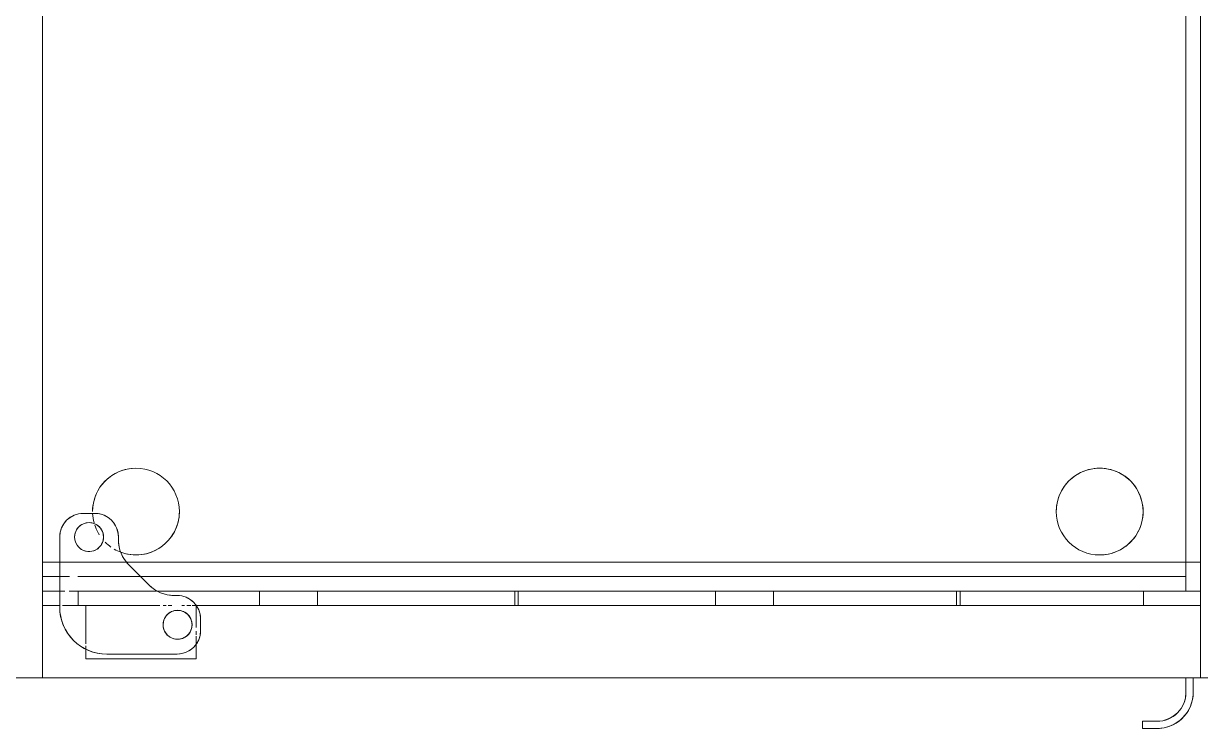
# Model space of a CAD drawing. Header units: inches. Extents: x -449 to 330, y -482 to 598.
# Drawn here: x -147.17 to -126.84, y 99.96 to 112.14 of the extents above; entities that cross this region are included whole.
import ezdxf

# ---------------------------------------------------------------- set-up
doc = ezdxf.new("R2010")
doc.units = ezdxf.units.IN
doc.header["$MEASUREMENT"] = 0
doc.layers.add('Q-CASE', color=31, linetype='Continuous', lineweight=9)
doc.layers.add('Q-SPCQ', color=91, linetype='Continuous', lineweight=9)

# ---------------------------------------------------------------- blocks, each defined once
blk = doc.blocks.new('Counter Top _No Backsplash_ - Standard Counter Top-2663482-Test Fit - Second Floor Plan')
at = {"layer": 'Q-CASE'}
blk.add_line((68.98770491803214, 0), (-47.26229508196734, 0), dxfattribs=at)
blk = doc.blocks.new('Equipment_Refrigerator Undercounter_HC_2 - Equipment_Refrigerator Undercounter_HC__VOA-2456526-Test Fit - Second Floor Plan')
at = {"layer": 'Q-SPCQ'}
for p, q in [((1.000000000000239, 24.37500000000078), (0.750000000000228, 24.37500000000077)), ((0.750000000000228, 24.37500000000077), (1.000000000000239, 24.37500000000078)), ((0.7500000000002315, 24.25000000000077), (1.000000000000239, 24.25000000000078)), ((1.000000000000239, 24.25000000000078), (0.7500000000002315, 24.25000000000077)), ((1.000000000000239, 24.25000000000078), (1.000000000000239, 24.37500000000078)), ((1.000000000000239, 24.37500000000078), (1.000000000000239, 24.25000000000078)), ((0.125000000000246, 23.75000000000078), (0.1250000000002463, 23.50000000000078)), ((0.1250000000002463, 23.50000000000078), (0.125000000000246, 23.75000000000078)), ((0.2500000000002464, 23.50000000000078), (0.2500000000002459, 23.75000000000078)), ((0.2500000000002459, 23.75000000000078), (0.2500000000002464, 23.50000000000078)), ((2.783071397463919e-13, 23.50000000000083), (2.783071397463918e-13, 22.00000000000083)), ((5.754158000775795e-13, 22.00000000000078), (5.754158000775796e-13, 23.50000000000078)), ((5.75539615965681e-13, 23.50000000000078), (20.00000000000057, 23.50000000000078)), ((0.125000000000214, 23.50000000000083), (2.77111666946439e-13, 23.50000000000083)), ((0.1250000000002463, 23.50000000000078), (0.2500000000002464, 23.50000000000078)), ((0.2500000000002464, 23.50000000000078), (0.1250000000002463, 23.50000000000078)), ((0.2500000000002335, 23.50000000000083), (0.125000000000214, 23.50000000000083)), ((20.00000000000027, 23.50000000000083), (0.2500000000002335, 23.50000000000083)), ((20.00000000000057, 23.50000000000078), (20.00000000000057, 22.00000000000078)), ((20.00000000000027, 22.00000000000083), (20.00000000000027, 23.50000000000083)), ((17.34601700312362, 22.91725485172536), (17.34601700312362, 23.17313025347342)), ((17.34601700312363, 23.17313025347342), (17.34601700312363, 23.16366947413931)), ((19.25000000000025, 23.17313025347342), (17.34601700312362, 23.17313025347342)), ((19.25000000000025, 23.08309385906526), (19.25000000000025, 23.17313025347342)), ((19.25000000000025, 23.17313025347342), (19.25000000000025, 22.99962788676803)), ((17.34601700312363, 23.16366947413931), (17.34601700312363, 23.14467677120416)), ((17.34601700312363, 23.14467677120416), (17.34601700312362, 23.00275732552394)), ((17.34601700312362, 23.00275732552394), (17.34601700312362, 22.91725485172531)), ((17.67365707272552, 23.08930783447688), (18.89029028070964, 23.08930783447688)), ((18.89029028070964, 23.08930783447688), (17.67365707272552, 23.08930783447688)), ((19.25000000000025, 23.00275732552394), (19.25000000000025, 23.08309385906526)), ((19.25000000000025, 22.94673697268265), (19.25000000000025, 22.99962788676797)), ((19.25000000000025, 22.99962788676803), (19.25000000000025, 22.9467369726827)), ((17.34601700312362, 22.77961265024813), (17.34601700312362, 22.91725485172536)), ((17.34601700312362, 22.91725485172531), (17.34601700312362, 22.7796126502481)), ((19.25000000000025, 22.60149182668498), (19.25000000000025, 22.91188616442547)), ((19.25000000000025, 22.91188616442551), (19.25000000000025, 22.25000000000037)), ((17.26811267006416, 22.48099123048483), (17.26811267006416, 22.68376343181551)), ((17.26811267006416, 22.68376343181551), (17.26811267006416, 22.48099123048483)), ((17.34601700312362, 22.69386901436891), (17.34601700312362, 22.75773547284113)), ((17.34601700312362, 22.75773547284109), (17.34601700312362, 22.69386901436888)), ((17.34601700312362, 22.53416245338695), (17.34601700312362, 22.6305922089133)), ((17.34601700312362, 22.60149182668498), (17.34601700312362, 22.56197056631042)), ((19.25000000000025, 22.49351773536251), (19.25000000000025, 22.60149182668498)), ((17.34601700312362, 22.56197056631042), (17.34601700312362, 22.45399647498795)), ((17.34601700312362, 22.40701918945913), (17.34601700312362, 22.47088564793134)), ((17.34601700312362, 22.45399647498795), (17.34601700312362, 22.44879340235184)), ((17.34601700312362, 22.44879340235184), (17.34601700312362, 22.42337660137666)), ((17.34601700312362, 22.42337660137666), (17.34601700312361, 22.3928316065954)), ((17.34601700312361, 22.3928316065954), (17.34601700312361, 22.30385223952485)), ((17.34601700312362, 22.25000000000037), (17.34601700312362, 22.38514201205212)), ((19.25000000000025, 22.44879340235184), (19.25000000000025, 22.49351773536251)), ((19.25000000000024, 22.44235633031523), (19.25000000000024, 22.44879340235184)), ((19.25000000000024, 22.42337660137666), (19.25000000000024, 22.44235633031523)), ((19.25000000000024, 22.25000000000038), (19.25000000000024, 22.42337660137666)), ((2.491755919978825e-13, 22.25000000000037), (2.491755919978825e-13, 22.00000000000079)), ((2.774326178945453e-13, 22.00000000000079), (2.774326178945453e-13, 22.25000000000037)), ((2.504663143554353e-13, 22.25000000000037), (0.9848077530124454, 22.25000000000037)), ((17.34409854030231, 22.25000000000037), (2.77111666946439e-13, 22.25000000000037)), ((0.9848077530124454, 22.25000000000037), (4.148653876506369, 22.25000000000037)), ((4.148653876506399, 22.25000000000037), (0.9848077530124807, 22.25000000000037)), ((0.984807753012478, 22.25000000000037), (4.148653876506397, 22.25000000000037)), ((4.148653876506394, 22.25000000000037), (0.984807753012478, 22.25000000000037)), ((0.9848077530124727, 22.25000000000037), (4.148653876506391, 22.25000000000037)), ((4.148653876506391, 22.25000000000037), (0.9848077530124727, 22.25000000000037)), ((0.98480775301247, 22.25000000000037), (4.148653876506389, 22.25000000000037)), ((4.148653876506389, 22.25000000000037), (0.9848077530124674, 22.25000000000037)), ((0.9848077530124647, 22.25000000000037), (4.148653876506383, 22.25000000000037)), ((4.148653876506383, 22.25000000000037), (0.9848077530124647, 22.25000000000037)), ((0.984807753012462, 22.25000000000037), (4.148653876506381, 22.25000000000037)), ((4.148653876506381, 22.25000000000037), (0.984807753012462, 22.25000000000037)), ((0.9848077530124567, 22.25000000000037), (4.148653876506378, 22.25000000000037)), ((0.9848077530124804, 22.25000000000037), (0.9848077530124798, 22.00000000000084)), ((0.9848077530124767, 22.00000000000083), (0.984807753012477, 22.25000000000037)), ((0.9848077530124765, 22.25000000000037), (0.984807753012476, 22.00000000000083)), ((0.9848077530124727, 22.00000000000083), (0.9848077530124731, 22.25000000000037)), ((0.9848077530124725, 22.25000000000037), (0.9848077530124721, 22.00000000000083)), ((0.9848077530124688, 22.00000000000083), (0.9848077530124694, 22.25000000000037)), ((0.9848077530124687, 22.25000000000037), (0.9848077530124681, 22.00000000000082)), ((0.984807753012465, 22.00000000000082), (0.9848077530124654, 22.25000000000037)), ((0.9848077530124647, 22.25000000000037), (0.9848077530124644, 22.00000000000082)), ((0.984807753012461, 22.00000000000082), (0.9848077530124615, 22.25000000000037)), ((0.9848077530124608, 22.25000000000037), (0.9848077530124604, 22.00000000000081)), ((0.9848077530124572, 22.00000000000081), (0.9848077530124577, 22.25000000000037)), ((4.148653876506369, 22.25000000000037), (4.211153876506378, 22.25000000000037)), ((4.148653876506397, 22.25000000000037), (4.148653876506396, 22.00000000000083)), ((4.148653876506399, 22.00000000000084), (4.148653876506399, 22.25000000000037)), ((4.148653876506392, 22.25000000000037), (4.148653876506392, 22.00000000000083)), ((4.148653876506395, 22.00000000000083), (4.148653876506396, 22.25000000000037)), ((4.148653876506389, 22.25000000000037), (4.148653876506389, 22.00000000000083)), ((4.148653876506391, 22.00000000000083), (4.148653876506391, 22.25000000000037)), ((4.148653876506385, 22.25000000000037), (4.148653876506384, 22.00000000000082)), ((4.148653876506388, 22.00000000000082), (4.148653876506388, 22.25000000000037)), ((4.148653876506381, 22.25000000000037), (4.148653876506381, 22.00000000000082)), ((4.148653876506383, 22.00000000000082), (4.148653876506384, 22.25000000000037)), ((4.148653876506377, 22.25000000000037), (4.148653876506376, 22.00000000000081)), ((4.14865387650638, 22.00000000000081), (4.148653876506381, 22.25000000000037)), ((4.211153876506378, 22.25000000000037), (7.3750000000003, 22.25000000000037)), ((7.375000000000321, 22.25000000000037), (4.211153876506401, 22.25000000000037)), ((4.211153876506396, 22.25000000000037), (7.375000000000318, 22.25000000000037)), ((7.375000000000318, 22.25000000000037), (4.211153876506396, 22.25000000000037)), ((4.211153876506393, 22.25000000000037), (7.375000000000313, 22.25000000000037)), ((7.375000000000313, 22.25000000000037), (4.211153876506391, 22.25000000000037)), ((4.211153876506388, 22.25000000000037), (7.37500000000031, 22.25000000000037)), ((7.375000000000307, 22.25000000000037), (4.211153876506388, 22.25000000000037)), ((4.211153876506385, 22.25000000000037), (7.375000000000307, 22.25000000000037)), ((7.375000000000305, 22.25000000000037), (4.211153876506385, 22.25000000000037)), ((4.21115387650638, 22.25000000000037), (7.375000000000302, 22.25000000000037)), ((7.375000000000302, 22.25000000000037), (4.21115387650638, 22.25000000000037)), ((4.211153876506377, 22.25000000000037), (7.375000000000297, 22.25000000000037)), ((4.2111538765064, 22.25000000000037), (4.211153876506399, 22.00000000000084)), ((4.211153876506396, 22.00000000000083), (4.211153876506397, 22.25000000000037)), ((4.211153876506396, 22.25000000000037), (4.211153876506396, 22.00000000000083)), ((4.211153876506393, 22.00000000000083), (4.211153876506393, 22.25000000000037)), ((4.211153876506392, 22.25000000000037), (4.211153876506392, 22.00000000000083)), ((4.211153876506389, 22.00000000000083), (4.211153876506389, 22.25000000000037)), ((4.211153876506388, 22.25000000000037), (4.211153876506388, 22.00000000000082)), ((4.211153876506385, 22.00000000000082), (4.211153876506385, 22.25000000000037)), ((4.211153876506385, 22.25000000000037), (4.211153876506384, 22.00000000000082)), ((4.211153876506381, 22.00000000000082), (4.211153876506382, 22.25000000000037)), ((4.211153876506381, 22.25000000000037), (4.21115387650638, 22.00000000000081)), ((4.211153876506377, 22.00000000000081), (4.211153876506377, 22.25000000000037)), ((7.3750000000003, 22.25000000000037), (8.375000000000288, 22.25000000000037)), ((7.375000000000318, 22.25000000000037), (7.375000000000316, 22.00000000000083)), ((7.375000000000321, 22.00000000000084), (7.375000000000321, 22.25000000000037)), ((7.375000000000314, 22.25000000000037), (7.375000000000313, 22.00000000000083)), ((7.375000000000316, 22.00000000000083), (7.375000000000316, 22.25000000000037)), ((7.37500000000031, 22.25000000000037), (7.375000000000308, 22.00000000000083)), ((7.375000000000313, 22.00000000000083), (7.375000000000313, 22.25000000000037)), ((7.375000000000306, 22.25000000000037), (7.375000000000305, 22.00000000000082)), ((7.375000000000308, 22.00000000000082), (7.375000000000308, 22.25000000000037)), ((7.375000000000302, 22.25000000000037), (7.375000000000302, 22.00000000000082)), ((7.375000000000305, 22.00000000000082), (7.375000000000305, 22.25000000000037)), ((7.375000000000298, 22.25000000000037), (7.375000000000298, 22.00000000000081)), ((7.3750000000003, 22.00000000000081), (7.3750000000003, 22.25000000000037)), ((8.375000000000288, 22.25000000000037), (11.78125000000031, 22.25000000000037)), ((11.78125000000032, 22.25000000000037), (8.375000000000322, 22.25000000000037)), ((8.375000000000318, 22.25000000000037), (11.78125000000032, 22.25000000000037)), ((11.78125000000032, 22.25000000000037), (8.375000000000316, 22.25000000000037)), ((8.375000000000314, 22.25000000000037), (11.78125000000032, 22.25000000000037)), ((11.78125000000031, 22.25000000000037), (8.375000000000313, 22.25000000000037)), ((8.37500000000031, 22.25000000000037), (11.78125000000031, 22.25000000000037)), ((11.78125000000031, 22.25000000000037), (8.375000000000309, 22.25000000000037)), ((8.375000000000306, 22.25000000000037), (11.78125000000031, 22.25000000000037)), ((11.78125000000031, 22.25000000000037), (8.375000000000306, 22.25000000000037)), ((8.375000000000302, 22.25000000000037), (11.7812500000003, 22.25000000000037)), ((11.7812500000003, 22.25000000000037), (8.3750000000003, 22.25000000000037)), ((8.375000000000298, 22.25000000000037), (11.7812500000003, 22.25000000000037)), ((8.375000000000322, 22.25000000000037), (8.375000000000322, 22.00000000000084)), ((8.375000000000316, 22.00000000000083), (8.375000000000318, 22.25000000000037)), ((8.375000000000316, 22.25000000000037), (8.375000000000316, 22.00000000000083)), ((8.375000000000313, 22.00000000000083), (8.375000000000314, 22.25000000000037)), ((8.375000000000313, 22.25000000000037), (8.375000000000313, 22.00000000000083)), ((8.375000000000309, 22.00000000000083), (8.37500000000031, 22.25000000000037)), ((8.375000000000309, 22.25000000000037), (8.375000000000309, 22.00000000000082)), ((8.375000000000306, 22.00000000000082), (8.375000000000306, 22.25000000000037)), ((8.375000000000306, 22.25000000000037), (8.375000000000306, 22.00000000000082)), ((8.375000000000302, 22.00000000000082), (8.375000000000302, 22.25000000000037)), ((8.3750000000003, 22.25000000000037), (8.3750000000003, 22.00000000000081)), ((8.375000000000298, 22.00000000000081), (8.375000000000298, 22.25000000000037)), ((11.78125000000031, 22.25000000000037), (11.84375000000032, 22.25000000000037)), ((11.78125000000032, 22.25000000000037), (11.78125000000032, 22.00000000000083)), ((11.78125000000032, 22.00000000000084), (11.78125000000032, 22.25000000000037)), ((11.78125000000032, 22.25000000000037), (11.78125000000031, 22.00000000000083)), ((11.78125000000032, 22.00000000000083), (11.78125000000032, 22.25000000000037)), ((11.78125000000031, 22.25000000000037), (11.78125000000031, 22.00000000000083)), ((11.78125000000031, 22.00000000000083), (11.78125000000031, 22.25000000000037)), ((11.78125000000031, 22.25000000000037), (11.78125000000031, 22.00000000000082)), ((11.78125000000031, 22.00000000000082), (11.78125000000031, 22.25000000000037)), ((11.7812500000003, 22.25000000000037), (11.7812500000003, 22.00000000000082)), ((11.78125000000031, 22.00000000000082), (11.78125000000031, 22.25000000000037)), ((11.7812500000003, 22.25000000000037), (11.7812500000003, 22.00000000000081)), ((11.7812500000003, 22.00000000000081), (11.7812500000003, 22.25000000000037)), ((11.84375000000032, 22.25000000000037), (15.25000000000026, 22.25000000000037)), ((15.25000000000032, 22.25000000000037), (11.84375000000032, 22.25000000000037)), ((11.84375000000032, 22.25000000000037), (15.25000000000032, 22.25000000000037)), ((15.25000000000032, 22.25000000000037), (11.84375000000032, 22.25000000000037)), ((11.84375000000032, 22.25000000000037), (15.25000000000031, 22.25000000000037)), ((15.25000000000031, 22.25000000000037), (11.84375000000031, 22.25000000000037)), ((11.84375000000031, 22.25000000000037), (15.25000000000031, 22.25000000000037)), ((15.25000000000031, 22.25000000000037), (11.84375000000031, 22.25000000000037)), ((11.84375000000031, 22.25000000000037), (15.2500000000003, 22.25000000000037)), ((15.2500000000003, 22.25000000000037), (11.84375000000031, 22.25000000000037)), ((11.8437500000003, 22.25000000000037), (15.2500000000003, 22.25000000000037)), ((15.2500000000003, 22.25000000000037), (11.8437500000003, 22.25000000000037)), ((11.8437500000003, 22.25000000000037), (15.25000000000029, 22.25000000000037)), ((11.84375000000032, 22.25000000000037), (11.84375000000032, 22.00000000000084)), ((11.84375000000032, 22.00000000000083), (11.84375000000032, 22.25000000000037)), ((11.84375000000032, 22.25000000000037), (11.84375000000032, 22.00000000000083)), ((11.84375000000031, 22.00000000000083), (11.84375000000032, 22.25000000000037)), ((11.84375000000031, 22.25000000000037), (11.84375000000031, 22.00000000000083)), ((11.84375000000031, 22.00000000000083), (11.84375000000031, 22.25000000000037)), ((11.84375000000031, 22.25000000000037), (11.84375000000031, 22.00000000000082)), ((11.84375000000031, 22.00000000000082), (11.84375000000031, 22.25000000000037)), ((11.84375000000031, 22.25000000000037), (11.84375000000031, 22.00000000000082)), ((11.8437500000003, 22.00000000000082), (11.8437500000003, 22.25000000000037)), ((11.8437500000003, 22.25000000000037), (11.8437500000003, 22.00000000000081)), ((11.8437500000003, 22.00000000000081), (11.8437500000003, 22.25000000000037)), ((15.25000000000034, 22.25000000000037), (16.25000000000033, 22.25000000000037)), ((15.25000000000032, 22.25000000000037), (15.25000000000032, 22.00000000000083)), ((15.25000000000032, 22.00000000000084), (15.25000000000032, 22.25000000000037)), ((15.25000000000031, 22.25000000000037), (15.25000000000031, 22.00000000000083)), ((15.25000000000031, 22.00000000000083), (15.25000000000032, 22.25000000000037)), ((15.25000000000031, 22.25000000000037), (15.25000000000031, 22.00000000000083)), ((15.25000000000031, 22.00000000000083), (15.25000000000031, 22.25000000000037)), ((15.2500000000003, 22.25000000000037), (15.2500000000003, 22.00000000000082)), ((15.25000000000031, 22.00000000000082), (15.25000000000031, 22.25000000000037)), ((15.2500000000003, 22.25000000000037), (15.2500000000003, 22.00000000000082)), ((15.2500000000003, 22.00000000000082), (15.2500000000003, 22.25000000000037)), ((15.25000000000029, 22.25000000000037), (15.25000000000029, 22.00000000000081)), ((15.2500000000003, 22.00000000000081), (15.2500000000003, 22.25000000000037)), ((16.25000000000033, 22.25000000000037), (17.34409854030235, 22.25000000000037)), ((17.34409854030233, 22.25000000000037), (16.25000000000032, 22.25000000000037)), ((16.25000000000031, 22.25000000000037), (17.34409854030233, 22.25000000000037)), ((17.34409854030233, 22.25000000000037), (16.25000000000031, 22.25000000000037)), ((16.25000000000031, 22.25000000000037), (17.34409854030233, 22.25000000000037)), ((17.34409854030233, 22.25000000000037), (16.25000000000031, 22.25000000000037)), ((16.25000000000031, 22.25000000000037), (17.34409854030233, 22.25000000000037)), ((17.34409854030232, 22.25000000000037), (16.25000000000031, 22.25000000000037)), ((16.2500000000003, 22.25000000000037), (17.34409854030232, 22.25000000000037)), ((17.34409854030232, 22.25000000000037), (16.2500000000003, 22.25000000000037)), ((16.2500000000003, 22.25000000000037), (17.34409854030232, 22.25000000000037)), ((17.34409854030232, 22.25000000000037), (16.2500000000003, 22.25000000000037)), ((16.25000000000029, 22.25000000000037), (17.34409854030231, 22.25000000000037)), ((16.25000000000032, 22.25000000000037), (16.25000000000032, 22.00000000000084)), ((16.25000000000031, 22.00000000000083), (16.25000000000031, 22.25000000000037)), ((16.25000000000031, 22.25000000000037), (16.25000000000031, 22.00000000000083)), ((16.25000000000031, 22.00000000000083), (16.25000000000031, 22.25000000000037)), ((16.25000000000031, 22.25000000000037), (16.25000000000031, 22.00000000000083)), ((16.25000000000031, 22.00000000000083), (16.25000000000031, 22.25000000000037)), ((16.25000000000031, 22.25000000000037), (16.2500000000003, 22.00000000000082)), ((16.2500000000003, 22.00000000000082), (16.2500000000003, 22.25000000000037)), ((16.2500000000003, 22.25000000000037), (16.2500000000003, 22.00000000000082)), ((16.2500000000003, 22.00000000000082), (16.2500000000003, 22.25000000000037)), ((16.2500000000003, 22.25000000000037), (16.2500000000003, 22.00000000000081)), ((16.25000000000029, 22.00000000000081), (16.25000000000029, 22.25000000000037)), ((17.41406814033652, 22.25000000000037), (17.34409854030231, 22.25000000000037)), ((17.34601700312361, 22.29642082684554), (17.34601700312361, 22.25000000000038)), ((17.41406814033659, 22.25000000000038), (17.34601700312361, 22.25000000000038)), ((17.41406814033652, 22.25000000000037), (17.34601700312362, 22.25000000000037)), ((17.34601700312367, 22.25000000000037), (17.41406814033657, 22.25000000000037)), ((17.41406814033655, 22.25000000000037), (17.34601700312365, 22.25000000000037)), ((17.34601700312365, 22.25000000000037), (17.41406814033655, 22.25000000000037)), ((17.41406814033655, 22.25000000000037), (17.34601700312365, 22.25000000000037)), ((17.34601700312364, 22.25000000000037), (17.41406814033655, 22.25000000000037)), ((17.41406814033654, 22.25000000000037), (17.34601700312364, 22.25000000000037)), ((17.34601700312364, 22.25000000000037), (17.41406814033654, 22.25000000000037)), ((17.41406814033654, 22.25000000000037), (17.34601700312364, 22.25000000000037)), ((17.34601700312363, 22.25000000000037), (17.41406814033654, 22.25000000000037)), ((17.41406814033654, 22.25000000000037), (17.34601700312363, 22.25000000000037)), ((17.34601700312363, 22.25000000000037), (17.41406814033654, 22.25000000000037)), ((17.41406814033653, 22.25000000000037), (17.34601700312363, 22.25000000000037)), ((17.34601700312362, 22.25000000000037), (17.41406814033653, 22.25000000000037)), ((17.50692413027449, 22.25000000000038), (17.43718189118393, 22.25000000000038)), ((17.50692413027443, 22.25000000000037), (17.43718189118386, 22.25000000000037)), ((17.4371818911839, 22.25000000000037), (17.50692413027447, 22.25000000000037)), ((17.50692413027443, 22.25000000000037), (17.43718189118386, 22.25000000000037)), ((17.50692413027445, 22.25000000000037), (17.43718189118389, 22.25000000000037)), ((17.43718189118388, 22.25000000000037), (17.50692413027445, 22.25000000000037)), ((17.50692413027445, 22.25000000000037), (17.43718189118388, 22.25000000000037)), ((17.43718189118388, 22.25000000000037), (17.50692413027445, 22.25000000000037)), ((17.50692413027445, 22.25000000000037), (17.43718189118388, 22.25000000000037)), ((17.43718189118388, 22.25000000000037), (17.50692413027444, 22.25000000000037)), ((17.50692413027444, 22.25000000000037), (17.43718189118388, 22.25000000000037)), ((17.43718189118387, 22.25000000000037), (17.50692413027444, 22.25000000000037)), ((17.50692413027444, 22.25000000000037), (17.43718189118387, 22.25000000000037)), ((17.43718189118387, 22.25000000000037), (17.50692413027443, 22.25000000000037)), ((17.50692413027443, 22.25000000000037), (17.43718189118387, 22.25000000000037)), ((17.43718189118386, 22.25000000000037), (17.50692413027443, 22.25000000000037)), ((17.58994020544565, 22.25000000000038), (17.54552278750299, 22.25000000000038)), ((17.58994020544559, 22.25000000000037), (17.54552278750293, 22.25000000000037)), ((17.54552278750297, 22.25000000000037), (17.58994020544563, 22.25000000000037)), ((17.58994020544559, 22.25000000000037), (17.54552278750293, 22.25000000000037)), ((17.58994020544561, 22.25000000000037), (17.54552278750295, 22.25000000000037)), ((17.54552278750295, 22.25000000000037), (17.58994020544561, 22.25000000000037)), ((17.58994020544561, 22.25000000000037), (17.54552278750295, 22.25000000000037)), ((17.54552278750295, 22.25000000000037), (17.58994020544561, 22.25000000000037)), ((17.58994020544561, 22.25000000000037), (17.54552278750295, 22.25000000000037)), ((17.54552278750294, 22.25000000000037), (17.5899402054456, 22.25000000000037)), ((17.5899402054456, 22.25000000000037), (17.54552278750294, 22.25000000000037)), ((17.54552278750294, 22.25000000000037), (17.5899402054456, 22.25000000000037)), ((17.5899402054456, 22.25000000000037), (17.54552278750294, 22.25000000000037)), ((17.54552278750294, 22.25000000000037), (17.5899402054456, 22.25000000000037)), ((17.5899402054456, 22.25000000000037), (17.54552278750294, 22.25000000000037)), ((17.54552278750293, 22.25000000000037), (17.58994020544559, 22.25000000000037)), ((17.825780722952, 22.25000000000038), (17.76540034252022, 22.25000000000038)), ((17.82578072295195, 22.25000000000037), (17.76540034252017, 22.25000000000037)), ((17.76540034252021, 22.25000000000037), (17.82578072295199, 22.25000000000037)), ((17.82578072295195, 22.25000000000037), (17.76540034252016, 22.25000000000037)), ((17.82578072295198, 22.25000000000037), (17.76540034252019, 22.25000000000037)), ((17.76540034252019, 22.25000000000037), (17.82578072295198, 22.25000000000037)), ((17.82578072295198, 22.25000000000037), (17.76540034252019, 22.25000000000037)), ((17.76540034252018, 22.25000000000037), (17.82578072295197, 22.25000000000037)), ((17.82578072295197, 22.25000000000037), (17.76540034252018, 22.25000000000037)), ((17.76540034252018, 22.25000000000037), (17.82578072295197, 22.25000000000037)), ((17.82578072295197, 22.25000000000037), (17.76540034252018, 22.25000000000037)), ((17.76540034252018, 22.25000000000037), (17.82578072295196, 22.25000000000037)), ((17.82578072295196, 22.25000000000037), (17.76540034252018, 22.25000000000037)), ((17.76540034252017, 22.25000000000037), (17.82578072295196, 22.25000000000037)), ((17.82578072295196, 22.25000000000037), (17.76540034252017, 22.25000000000037)), ((17.76540034252017, 22.25000000000037), (17.82578072295196, 22.25000000000037)), ((17.91395570850771, 22.25000000000038), (17.86110797202375, 22.25000000000038)), ((17.91395570850766, 22.25000000000037), (17.8611079720237, 22.25000000000037)), ((17.86110797202374, 22.25000000000037), (17.9139557085077, 22.25000000000037)), ((17.91395570850766, 22.25000000000037), (17.8611079720237, 22.25000000000037)), ((17.91395570850769, 22.25000000000037), (17.86110797202373, 22.25000000000037)), ((17.86110797202372, 22.25000000000037), (17.91395570850769, 22.25000000000037)), ((17.91395570850769, 22.25000000000037), (17.86110797202372, 22.25000000000037)), ((17.86110797202372, 22.25000000000037), (17.91395570850768, 22.25000000000037)), ((17.91395570850768, 22.25000000000037), (17.86110797202372, 22.25000000000037)), ((17.86110797202372, 22.25000000000037), (17.91395570850768, 22.25000000000037)), ((17.91395570850768, 22.25000000000037), (17.86110797202372, 22.25000000000037)), ((17.86110797202371, 22.25000000000037), (17.91395570850768, 22.25000000000037)), ((17.91395570850768, 22.25000000000037), (17.86110797202371, 22.25000000000037)), ((17.86110797202371, 22.25000000000037), (17.91395570850767, 22.25000000000037)), ((17.91395570850767, 22.25000000000037), (17.86110797202371, 22.25000000000037)), ((17.8611079720237, 22.25000000000037), (17.91395570850767, 22.25000000000037)), ((19.25000000000024, 22.25000000000038), (17.97042273684552, 22.25000000000038)), ((19.25000000000025, 22.25000000000037), (17.97042273684548, 22.25000000000037)), ((17.97042273684552, 22.25000000000037), (19.25000000000029, 22.25000000000037)), ((19.65556965276713, 22.25000000000037), (17.97042273684548, 22.25000000000037)), ((19.25000000000028, 22.25000000000037), (17.97042273684551, 22.25000000000037)), ((17.97042273684551, 22.25000000000037), (19.25000000000028, 22.25000000000037)), ((19.25000000000028, 22.25000000000037), (17.9704227368455, 22.25000000000037)), ((17.9704227368455, 22.25000000000037), (19.25000000000027, 22.25000000000037)), ((19.25000000000027, 22.25000000000037), (17.9704227368455, 22.25000000000037)), ((17.9704227368455, 22.25000000000037), (19.25000000000027, 22.25000000000037)), ((19.25000000000027, 22.25000000000037), (17.9704227368455, 22.25000000000037)), ((17.97042273684549, 22.25000000000037), (19.25000000000027, 22.25000000000037)), ((19.25000000000027, 22.25000000000037), (17.97042273684549, 22.25000000000037)), ((17.97042273684549, 22.25000000000037), (19.25000000000026, 22.25000000000037)), ((19.25000000000026, 22.25000000000037), (17.97042273684549, 22.25000000000037)), ((17.97042273684549, 22.25000000000037), (19.25000000000026, 22.25000000000037)), ((19.25000000000029, 22.25000000000037), (19.38259612349425, 22.25000000000037)), ((19.38259612349424, 22.25000000000037), (19.25000000000028, 22.25000000000037)), ((19.25000000000028, 22.25000000000037), (19.38259612349423, 22.25000000000037)), ((19.38259612349423, 22.25000000000037), (19.25000000000028, 22.25000000000037)), ((19.25000000000027, 22.25000000000037), (19.38259612349423, 22.25000000000037)), ((19.38259612349423, 22.25000000000037), (19.25000000000027, 22.25000000000037)), ((19.25000000000027, 22.25000000000037), (19.38259612349423, 22.25000000000037)), ((19.38259612349423, 22.25000000000037), (19.25000000000027, 22.25000000000037)), ((19.25000000000027, 22.25000000000037), (19.38259612349422, 22.25000000000037)), ((19.38259612349422, 22.25000000000037), (19.25000000000027, 22.25000000000037)), ((19.25000000000026, 22.25000000000037), (19.38259612349422, 22.25000000000037)), ((19.38259612349422, 22.25000000000037), (19.25000000000026, 22.25000000000037)), ((19.25000000000026, 22.25000000000037), (19.38259612349421, 22.25000000000037)), ((19.38259612349425, 22.25000000000037), (19.65556965276718, 22.25000000000037)), ((19.38259612349423, 22.25000000000037), (19.38259612349423, 22.00000000000083)), ((19.38259612349424, 22.00000000000084), (19.38259612349424, 22.25000000000037)), ((19.38259612349423, 22.25000000000037), (19.38259612349423, 22.00000000000083)), ((19.38259612349423, 22.00000000000083), (19.38259612349423, 22.25000000000037)), ((19.38259612349423, 22.25000000000037), (19.38259612349423, 22.00000000000083)), ((19.38259612349423, 22.00000000000083), (19.38259612349423, 22.25000000000037)), ((19.38259612349422, 22.25000000000037), (19.38259612349422, 22.00000000000082)), ((19.38259612349422, 22.00000000000082), (19.38259612349423, 22.25000000000037)), ((19.38259612349422, 22.25000000000037), (19.38259612349422, 22.00000000000082)), ((19.38259612349422, 22.00000000000082), (19.38259612349422, 22.25000000000037)), ((19.38259612349421, 22.25000000000037), (19.38259612349421, 22.00000000000081)), ((19.38259612349422, 22.00000000000081), (19.38259612349422, 22.25000000000037)), ((19.70137908603238, 22.27821902915414), (19.70137908603239, 21.06158582117003)), ((19.70137908603239, 21.06158582117003), (19.70137908603238, 22.27821902915414)), ((19.70137908603236, 22.25000000000037), (20.00000000000025, 22.25000000000037)), ((20.00000000000027, 22.25000000000037), (19.70137908603232, 22.25000000000037)), ((20.00000000000027, 22.25000000000037), (20.00000000000027, 21.50000000000082)), ((20.00000000000025, 22.00000000000084), (20.00000000000025, 22.25000000000037)), ((2.491755919978825e-13, 22.00000000000079), (2.491755919978825e-13, 21.50000000000082)), ((2.774326178945453e-13, 21.50000000000082), (2.774326178945453e-13, 22.00000000000079)), ((0.2500000000005533, 22.00000000000083), (2.77111666946439e-13, 22.00000000000083)), ((18.01538952204337, 22.00000000000078), (5.75539615965681e-13, 22.00000000000078)), ((0.2500000000002815, 22.00000000000081), (0.9848077530124384, 22.00000000000081)), ((18.01538952204332, 22.00000000000084), (0.2500000000002815, 22.00000000000084)), ((0.2500000000002821, 21.50000000000082), (0.2500000000002821, 22.00000000000084)), ((0.2500000000002815, 21.50000000000082), (0.2500000000002815, 22.00000000000081)), ((0.2500000000005756, 21.75000000000075), (0.2500000000005756, 22.00000000000072)), ((0.2500000000002827, 22.00000000000072), (0.2500000000002827, 21.75000000000075)), ((18.01538952204378, 22.00000000000072), (0.2500000000005746, 22.00000000000072)), ((18.01538952204372, 22.00000000000072), (0.2500000000002815, 22.00000000000072)), ((18.01538952204301, 22.00000000000083), (0.2500000000005533, 22.00000000000083)), ((4.148653876506399, 22.00000000000084), (0.98480775301248, 22.00000000000084)), ((0.9848077530124767, 22.00000000000084), (4.148653876506396, 22.00000000000084)), ((4.148653876506395, 22.00000000000083), (0.984807753012476, 22.00000000000083)), ((0.9848077530124727, 22.00000000000083), (4.148653876506391, 22.00000000000083)), ((4.148653876506391, 22.00000000000083), (0.984807753012472, 22.00000000000083)), ((0.9848077530124687, 22.00000000000083), (4.148653876506389, 22.00000000000083)), ((4.148653876506388, 22.00000000000083), (0.984807753012468, 22.00000000000083)), ((0.9848077530124647, 22.00000000000082), (4.148653876506384, 22.00000000000082)), ((4.148653876506383, 22.00000000000082), (0.984807753012464, 22.00000000000082)), ((0.9848077530124607, 22.00000000000081), (4.148653876506381, 22.00000000000081)), ((4.14865387650638, 22.00000000000081), (0.9848077530124607, 22.00000000000081)), ((0.9848077530124574, 22.00000000000081), (4.148653876506376, 22.00000000000081)), ((0.9848077530124384, 22.00000000000081), (4.148653876506363, 22.00000000000081)), ((4.148653876506363, 22.00000000000081), (4.211153876506372, 22.00000000000081)), ((7.375000000000321, 22.00000000000084), (4.211153876506399, 22.00000000000084)), ((4.211153876506396, 22.00000000000084), (7.375000000000318, 22.00000000000084)), ((7.375000000000316, 22.00000000000083), (4.211153876506396, 22.00000000000083)), ((4.211153876506392, 22.00000000000083), (7.375000000000314, 22.00000000000083)), ((7.375000000000313, 22.00000000000083), (4.211153876506391, 22.00000000000083)), ((4.211153876506389, 22.00000000000083), (7.37500000000031, 22.00000000000083)), ((7.375000000000308, 22.00000000000083), (4.211153876506388, 22.00000000000083)), ((4.211153876506385, 22.00000000000082), (7.375000000000306, 22.00000000000082)), ((7.375000000000305, 22.00000000000082), (4.211153876506384, 22.00000000000082)), ((4.211153876506381, 22.00000000000082), (7.375000000000302, 22.00000000000082)), ((7.3750000000003, 22.00000000000081), (4.21115387650638, 22.00000000000081)), ((4.211153876506377, 22.00000000000081), (7.375000000000298, 22.00000000000081)), ((4.211153876506372, 22.00000000000081), (7.375000000000295, 22.00000000000081)), ((7.375000000000295, 22.00000000000081), (8.375000000000284, 22.00000000000081)), ((11.78125000000032, 22.00000000000084), (8.37500000000032, 22.00000000000084)), ((8.375000000000316, 22.00000000000083), (11.78125000000032, 22.00000000000083)), ((11.78125000000032, 22.00000000000083), (8.375000000000316, 22.00000000000083)), ((8.375000000000314, 22.00000000000083), (11.78125000000032, 22.00000000000083)), ((11.78125000000031, 22.00000000000083), (8.37500000000031, 22.00000000000083)), ((8.375000000000309, 22.00000000000083), (11.78125000000031, 22.00000000000083)), ((11.78125000000031, 22.00000000000083), (8.375000000000309, 22.00000000000083)), ((8.375000000000306, 22.00000000000082), (11.78125000000031, 22.00000000000082)), ((11.78125000000031, 22.00000000000082), (8.375000000000304, 22.00000000000082)), ((8.3750000000003, 22.00000000000082), (11.7812500000003, 22.00000000000082)), ((11.7812500000003, 22.00000000000081), (8.3750000000003, 22.00000000000081)), ((8.375000000000298, 22.00000000000081), (11.7812500000003, 22.00000000000081)), ((8.375000000000284, 22.00000000000081), (11.78125000000031, 22.00000000000081)), ((11.78125000000031, 22.00000000000081), (11.84375000000032, 22.00000000000081)), ((15.25000000000032, 22.00000000000084), (11.84375000000032, 22.00000000000084)), ((11.84375000000032, 22.00000000000083), (15.25000000000032, 22.00000000000083)), ((15.25000000000032, 22.00000000000083), (11.84375000000032, 22.00000000000083)), ((11.84375000000032, 22.00000000000083), (15.25000000000031, 22.00000000000083)), ((15.25000000000031, 22.00000000000083), (11.84375000000031, 22.00000000000083)), ((11.84375000000031, 22.00000000000083), (15.25000000000031, 22.00000000000083)), ((15.25000000000031, 22.00000000000083), (11.84375000000031, 22.00000000000083)), ((11.84375000000031, 22.00000000000082), (15.2500000000003, 22.00000000000082)), ((15.2500000000003, 22.00000000000082), (11.84375000000031, 22.00000000000082)), ((11.8437500000003, 22.00000000000082), (15.2500000000003, 22.00000000000082)), ((15.2500000000003, 22.00000000000081), (11.8437500000003, 22.00000000000081)), ((11.8437500000003, 22.00000000000081), (15.25000000000029, 22.00000000000081)), ((11.84375000000032, 22.00000000000081), (15.25000000000026, 22.00000000000081)), ((15.25000000000034, 22.00000000000081), (16.25000000000033, 22.00000000000081)), ((18.01538952204304, 22.00000000000084), (16.25000000000032, 22.00000000000084)), ((16.25000000000031, 22.00000000000084), (18.01538952204303, 22.00000000000084)), ((18.01538952204303, 22.00000000000083), (16.25000000000031, 22.00000000000083)), ((16.25000000000031, 22.00000000000083), (18.01538952204303, 22.00000000000083)), ((18.01538952204303, 22.00000000000083), (16.25000000000031, 22.00000000000083)), ((16.25000000000031, 22.00000000000083), (18.01538952204303, 22.00000000000083)), ((18.01538952204303, 22.00000000000083), (16.25000000000031, 22.00000000000083)), ((16.2500000000003, 22.00000000000082), (18.01538952204302, 22.00000000000082)), ((18.01538952204302, 22.00000000000082), (16.2500000000003, 22.00000000000082)), ((16.25000000000029, 22.00000000000082), (18.01538952204302, 22.00000000000082)), ((18.01538952204302, 22.00000000000081), (16.25000000000029, 22.00000000000081)), ((16.25000000000029, 22.00000000000081), (18.01538952204301, 22.00000000000081)), ((16.25000000000033, 22.00000000000081), (18.01538952204337, 22.00000000000081)), ((17.7258423871313, 22.07544682782345), (17.67365707272553, 22.07544682782345)), ((17.67365707272553, 22.07544682782345), (17.7258423871313, 22.07544682782345)), ((19.38259612349424, 22.00000000000084), (18.02859248251868, 22.00000000000084)), ((18.02859248251868, 22.00000000000084), (19.38259612349423, 22.00000000000084)), ((19.38259612349423, 22.00000000000083), (18.02859248251868, 22.00000000000083)), ((18.02859248251867, 22.00000000000083), (19.38259612349423, 22.00000000000083)), ((19.38259612349423, 22.00000000000083), (18.02859248251867, 22.00000000000083)), ((18.02859248251867, 22.00000000000083), (19.38259612349423, 22.00000000000083)), ((19.38259612349423, 22.00000000000083), (18.02859248251867, 22.00000000000083)), ((18.02859248251866, 22.00000000000082), (19.38259612349422, 22.00000000000082)), ((19.38259612349422, 22.00000000000082), (18.02859248251866, 22.00000000000082)), ((18.02859248251866, 22.00000000000082), (19.38259612349422, 22.00000000000082)), ((19.38259612349422, 22.00000000000081), (18.02859248251866, 22.00000000000081)), ((18.02859248251866, 22.00000000000081), (19.38259612349421, 22.00000000000081)), ((18.02859248251877, 22.00000000000081), (19.38259612349425, 22.00000000000081)), ((19.53755989558481, 22.00000000000084), (18.02859248251873, 22.00000000000084)), ((19.53755989558478, 22.00000000000072), (18.02859248251878, 22.00000000000072)), ((19.53755989558473, 22.00000000000072), (18.02859248251873, 22.00000000000072)), ((19.53755989558481, 22.00000000000083), (18.02859248251865, 22.00000000000083)), ((19.53755989558478, 22.00000000000078), (18.02859248251878, 22.00000000000078)), ((19.38259612349425, 22.00000000000081), (19.53755989558486, 22.00000000000081)), ((19.61267564919108, 22.00000000000081), (19.70137908603237, 22.00000000000081)), ((19.70137908603231, 22.00000000000084), (19.61267564919103, 22.00000000000084)), ((19.70137908603237, 22.00000000000072), (19.61267564919109, 22.00000000000072)), ((19.70137908603232, 22.00000000000072), (19.61267564919104, 22.00000000000072)), ((19.70137908603231, 22.00000000000083), (19.61267564919103, 22.00000000000083)), ((19.70137908603237, 22.00000000000078), (19.61267564919109, 22.00000000000078)), ((19.70137908603237, 22.00000000000081), (20.00000000000025, 22.00000000000081)), ((20.00000000000027, 22.00000000000084), (19.70137908603231, 22.00000000000084)), ((20.00000000000057, 22.00000000000072), (19.70137908603237, 22.00000000000072)), ((20.00000000000027, 22.00000000000072), (19.70137908603232, 22.00000000000072)), ((20.00000000000027, 22.00000000000083), (19.70137908603231, 22.00000000000083)), ((20.00000000000057, 22.00000000000078), (19.70137908603237, 22.00000000000078)), ((20.00000000000027, 21.50000000000082), (20.00000000000027, 22.00000000000084)), ((20.00000000000025, 22.00000000000081), (20.00000000000025, 21.50000000000082)), ((20.00000000000025, 21.50000000000082), (20.00000000000025, 22.00000000000068)), ((20.00000000000027, 21.75000000000075), (20.00000000000027, 22.00000000000072)), ((20.00000000000057, 22.00000000000072), (20.00000000000057, 21.75000000000075)), ((0.2500000000005746, 21.75000000000075), (18.30326220254426, 21.75000000000075)), ((18.30326220254421, 21.75000000000075), (0.2500000000002815, 21.75000000000075)), ((0.2500000000005763, 21.50000000000078), (0.2500000000005763, 21.75000000000075)), ((0.2500000000002821, 21.75000000000075), (0.2500000000002821, 21.50000000000078)), ((18.30326220254426, 21.75000000000075), (0.2500000000005773, 21.75000000000075)), ((18.30326220254421, 21.75000000000075), (0.2500000000002815, 21.75000000000075)), ((18.50934627117805, 21.54391593136696), (18.15598718292246, 21.89727501962255)), ((18.15598718292246, 21.89727501962255), (18.50934627117805, 21.54391593136696)), ((18.30326220254426, 21.75000000000075), (19.39035645757221, 21.75000000000075)), ((19.39035645757216, 21.75000000000075), (18.30326220254421, 21.75000000000075)), ((19.39035645757222, 21.75000000000075), (18.30326220254426, 21.75000000000075)), ((19.39035645757216, 21.75000000000075), (18.30326220254421, 21.75000000000075)), ((19.53296917017058, 21.75000000000075), (19.70137908603237, 21.75000000000075)), ((19.70137908603232, 21.75000000000075), (19.53296917017053, 21.75000000000075)), ((19.70137908603238, 21.75000000000075), (19.53296917017058, 21.75000000000075)), ((19.70137908603232, 21.75000000000075), (19.53296917017053, 21.75000000000075)), ((19.70137908603237, 21.75000000000075), (20.00000000000057, 21.75000000000075)), ((20.00000000000027, 21.75000000000075), (19.70137908603232, 21.75000000000075)), ((20.00000000000057, 21.75000000000075), (19.70137908603238, 21.75000000000075)), ((20.00000000000028, 21.75000000000075), (19.70137908603232, 21.75000000000075)), ((20.00000000000028, 21.50000000000078), (20.00000000000028, 21.75000000000075)), ((20.00000000000057, 21.75000000000075), (20.00000000000057, 21.50000000000078)), ((5.754158000775825e-13, 7.743691175911836e-13), (5.754158000775795e-13, 21.50000000000078)), ((2.491755919978829e-13, 21.50000000000082), (2.491755919978822e-13, 3.357314426466473e-13)), ((18.54304415051754, 21.50000000000078), (5.75539615965681e-13, 21.50000000000078)), ((0.2500000000002868, 21.50000000000082), (2.504663143554353e-13, 21.50000000000082)), ((0.2500000000002868, 21.50000000000082), (2.504663143554353e-13, 21.50000000000082)), ((0.2500000000005533, 21.50000000000082), (2.77111666946439e-13, 21.50000000000082)), ((18.54304415051748, 21.50000000000082), (0.2500000000002815, 21.50000000000082)), ((0.2500000000002815, 21.50000000000082), (18.54304415051753, 21.50000000000082)), ((18.54304415051753, 21.50000000000082), (0.2500000000005266, 21.50000000000082)), ((0.2500000000002821, 3.703704010149522e-13), (0.2500000000002821, 21.50000000000082)), ((0.2500000000002815, 0.2974396733032596), (0.2500000000002815, 21.50000000000082)), ((18.54304415051753, 21.50000000000082), (0.2500000000005266, 21.50000000000082)), ((18.54304415051753, 21.50000000000082), (0.2500000000002815, 21.50000000000082)), ((0.2500000000002815, 21.50000000000082), (18.54304415051749, 21.50000000000082)), ((18.54304415051749, 21.50000000000082), (0.2500000000005533, 21.50000000000082)), ((0.2500000000005773, 21.50000000000078), (18.54304415051763, 21.50000000000078)), ((18.54304415051757, 21.50000000000078), (0.2500000000002815, 21.50000000000078)), ((19.70137908603237, 21.50000000000078), (18.54304415051754, 21.50000000000078)), ((19.70137908603231, 21.50000000000082), (18.54304415051748, 21.50000000000082)), ((18.54304415051753, 21.50000000000082), (19.70137908603237, 21.50000000000082)), ((19.70137908603237, 21.50000000000082), (18.54304415051753, 21.50000000000082)), ((19.70137908603237, 21.50000000000082), (18.54304415051753, 21.50000000000082)), ((19.70137908603237, 21.50000000000082), (18.54304415051753, 21.50000000000082)), ((18.54304415051749, 21.50000000000082), (19.70137908603232, 21.50000000000082)), ((19.70137908603232, 21.50000000000082), (18.54304415051749, 21.50000000000082)), ((18.54304415051763, 21.50000000000078), (19.70137908603238, 21.50000000000078)), ((19.70137908603232, 21.50000000000078), (18.54304415051757, 21.50000000000078)), ((20.00000000000057, 21.50000000000078), (19.70137908603237, 21.50000000000078)), ((20.00000000000027, 21.50000000000082), (19.70137908603231, 21.50000000000082)), ((19.70137908603237, 21.50000000000082), (20.00000000000025, 21.50000000000082)), ((20.00000000000025, 21.50000000000082), (19.70137908603237, 21.50000000000082)), ((20.00000000000025, 21.50000000000082), (19.70137908603237, 21.50000000000082)), ((20.00000000000025, 21.50000000000082), (19.70137908603237, 21.50000000000082)), ((19.70137908603232, 21.50000000000082), (20.00000000000027, 21.50000000000082)), ((20.00000000000027, 21.50000000000082), (19.70137908603232, 21.50000000000082)), ((19.70137908603238, 21.50000000000078), (20.00000000000057, 21.50000000000078)), ((20.00000000000028, 21.50000000000078), (19.70137908603232, 21.50000000000078)), ((20.00000000000027, 3.730349362740525e-13), (20.00000000000027, 21.50000000000082)), ((20.00000000000057, 21.50000000000078), (20.00000000000057, 7.753797603982092e-13)), ((20.00000000000025, 21.50000000000082), (20.00000000000025, 0.2974396733032644)), ((20.00000000000025, 0.297439673303262), (20.00000000000025, 21.50000000000082)), ((18.68751807937896, 21.06158582117003), (18.68751807937896, 21.1137711355758)), ((18.68751807937896, 21.1137711355758), (18.68751807937896, 21.06158582117003)), ((19.29583468337102, 20.65604141850866), (19.09306248204033, 20.65604141850866)), ((19.09306248204033, 20.65604141850866), (19.29583468337102, 20.65604141850866))]:
    blk.add_line(p, q, dxfattribs=at)
for centre, radius, start, end in [((0.7500000000002454, 23.75000000000078), 0.6249999999999982, 90.00000000000144, 179.9999999999998), ((0.7500000000002454, 23.75000000000078), 0.6249999999999989, 105.0000000000016, 150.0000000000007), ((0.7500000000002454, 23.75000000000078), 0.4999999999999962, 90.0000000000015, 180.0000000000001), ((0.7500000000002454, 23.75000000000078), 0.4999999999999995, 90.00000000000121, 135.0000000000004), ((0.7500000000002454, 23.75000000000078), 0.6249999999999993, 90.00000000000193, 105.0000000000016), ((0.7500000000002454, 23.75000000000078), 0.6249999999999991, 150.0000000000008, 165.0000000000002), ((0.7500000000002454, 23.75000000000078), 0.5, 135.0000000000004, 179.9999999999996), ((0.7500000000002454, 23.75000000000078), 0.6249999999999991, 165.0000000000002, 180), ((17.67365707272553, 22.68376343181551), 0.4055444026613717, 90.00000000000077, 180.0000000000002), ((17.67365707272553, 22.68376343181551), 0.4055444026613717, 90.000000000001, 150.0000000000009), ((18.89029028070964, 22.27821902915414), 0.8110888053227434, 1.003862947079722e-12, 90.000000000001), ((18.89029028070964, 22.27821902915414), 0.8110888053227453, 6.297498269297763e-13, 90.00000000000091), ((17.67365707272553, 22.68376343181551), 0.4055444026613718, 165.0000000000009, 180.0000000000008), ((17.67365707272553, 22.68376343181551), 0.4055444026613703, 150.000000000001, 165.0000000000008), ((17.66665949902012, 22.58237733115011), 0.2500000000000003, 60.00000000000081, 179.9999999999992), ((17.66665949902012, 22.58237733115011), 0.2499999999999964, 8.142219984546603e-13, 150.0000000000002), ((17.66665949902012, 22.58237733115011), 0.2499999999999995, 1.628443996909327e-12, 135.0000000000009), ((17.66665949902012, 22.58237733115011), 0.25, 90, 134.9999999999994), ((17.66665949902012, 22.58237733115011), 0.2499999999999972, 60.00000000000041, 90), ((17.66665949902012, 22.58237733115011), 0.2499999999999973, 15.00000000000044, 60.00000000000033), ((17.66665949902012, 22.58237733115011), 0.2499999999999995, 45.00000000000087, 60.00000000000074), ((17.66665949902012, 22.58237733115011), 0.25, 135.0000000000006, 180.0000000000004), ((17.66665949902012, 22.58237733115011), 0.2499999999999995, 134.9999999999994, 179.9999999999992), ((17.66665949902012, 22.58237733115011), 0.2500000000000007, 164.9999999999994, 179.9999999999992), ((17.66665949902012, 22.58237733115011), 0.2500000000000033, 180, 194.9999999999993), ((17.66665949902012, 22.58237733115011), 0.25, 179.9999999999992, 194.999999999999), ((17.66665949902012, 22.58237733115011), 0.25, 179.9999999999992, 254.9999999999983), ((17.66665949902012, 22.58237733115011), 0.25, 179.9999999999992, 359.9999999999989), ((17.66665949902012, 22.58237733115011), 0.2500000000000007, 149.9999999999997, 164.9999999999995), ((17.66665949902012, 22.58237733115011), 0.2499999999999964, 254.9999999999988, 359.9999999999989), ((17.66665949902012, 22.58237733115011), 0.249999999999998, 284.9999999999985, 359.9999999999989), ((17.66665949902012, 22.58237733115011), 0.2499999999999977, 30.00000000000125, 45.00000000000115), ((17.66665949902012, 22.58237733115011), 0.2499999999999973, 15.00000000000118, 30.00000000000092), ((17.66665949902012, 22.58237733115011), 0.2499999999999964, 8.142219984546603e-13, 15.00000000000039), ((17.66665949902012, 22.58237733115011), 0.2499999999999964, 1.628443996909321e-12, 15.00000000000117), ((17.66665949902012, 22.58237733115011), 0.2499999999999964, 344.9999999999992, 359.9999999999989), ((17.67365707272553, 22.48099123048483), 0.4055444026613738, 180.0000000000006, 225.0000000000001), ((17.67365707272553, 22.48099123048483), 0.4055444026613735, 180.0000000000001, 269.9999999999991), ((17.66665949902012, 22.58237733115011), 0.2500000000000033, 194.9999999999994, 254.9999999999995), ((17.66665949902012, 22.58237733115011), 0.2500000000000014, 194.9999999999992, 269.9999999999988), ((17.66665949902012, 22.58237733115011), 0.2499999999999964, 269.9999999999988, 329.9999999999999), ((17.66665949902012, 22.58237733115011), 0.249999999999999, 329.9999999999995, 344.9999999999991), ((17.67365707272553, 22.48099123048483), 0.4055444026613735, 225, 269.9999999999996), ((17.66665949902012, 22.58237733115011), 0.2499999999999973, 254.9999999999983, 269.9999999999988), ((17.66665949902012, 22.58237733115011), 0.2499999999999964, 269.9999999999988, 284.9999999999987), ((17.7258423871313, 21.4671302238314), 0.6083166039920564, 59.99999999999982, 90), ((17.7258423871313, 21.4671302238314), 0.608316603992062, 45.00000000000025, 90.00000000000034), ((17.7258423871313, 21.4671302238314), 0.6083166039920557, 45, 59.99999999999969), ((1.740609585616347, 20.62500000000083), 0.7499999999999997, 8.269442171805144e-13, 180.0000000000003), ((1.740609585616347, 20.62500000000083), 0.7499999999999992, 90.00000000000006, 150), ((1.740609585616347, 20.62500000000083), 0.7499999999999999, 2.926110306946435e-13, 90.00000000000007), ((18.38439041438481, 20.62500000000082), 0.75, 69.4062445082378, 180), ((18.38439041438481, 20.62500000000082), 0.7500000000000011, 104.9999999999998, 149.9999999999999), ((18.38439041438481, 20.62500000000082), 0.7499999999999994, 74.99999999999962, 104.9999999999998), ((18.0792014753869, 21.1137711355758), 0.6083166039920547, 29.9999999999997, 44.99999999999986), ((18.0792014753869, 21.1137711355758), 0.6083166039920581, 3.346209823599069e-13, 45.00000000000025), ((18.38439041438481, 20.62500000000082), 0.7499999999999999, 69.40624450823755, 74.99999999999969), ((18.0792014753869, 21.1137711355758), 0.6083166039920584, 0, 29.99999999999982), ((18.38439041438481, 20.62500000000082), 0.7499999999999969, 59.99999999999981, 69.40624450823742), ((18.38439041438481, 20.62500000000082), 0.7499999999999987, 60.00000000000024, 69.4062445082378), ((18.38439041438481, 20.62500000000082), 0.7499999999999986, 44.99999999999981, 54.84157762139463), ((18.38439041438481, 20.62500000000082), 0.7499999999999972, 45.00000000000011, 54.84157762139517), ((19.19444858270567, 21.06591231143289), 0.2499999999999964, 1.628443996909297e-12, 180), ((19.19444858270567, 21.06591231143289), 0.249999999999999, 149.9999999999993, 179.9999999999992), ((19.19444858270567, 21.06591231143289), 0.249999999999997, 134.9999999999997, 149.9999999999994), ((19.19444858270567, 21.06591231143289), 0.2500000000000018, 4.134721085902572e-13, 134.9999999999994), ((1.740609585616347, 20.62500000000083), 0.7500000000000001, 150, 179.9999999999997), ((18.38439041438481, 20.62500000000082), 0.7500000000000036, 149.9999999999998, 179.9999999999997), ((19.09306248204033, 21.06158582117003), 0.4055444026613737, 180, 255.0000000000005), ((19.09306248204033, 21.06158582117003), 0.4055444026613735, 180, 269.9999999999996), ((19.19444858270567, 21.06591231143289), 0.25, 180, 0), ((19.19444858270567, 21.06591231143289), 0.2499999999999946, 179.9999999999996, 4.071109992273301e-13), ((18.38439041438481, 20.62500000000082), 0.75, 29.99999999999983, 32.20280178085399), ((18.38439041438481, 20.62500000000082), 0.7499999999999994, 30.00000000000014, 32.20280178085416), ((18.38439041438481, 20.62500000000082), 0.749999999999999, 18.0487255546738, 29.17127041875419), ((18.38439041438481, 20.62500000000082), 0.7499999999999968, 18.04872555467407, 29.17127041875446), ((19.29583468337102, 21.06158582117003), 0.4055444026613718, 269.9999999999999, 359.9999999999994), ((19.29583468337102, 21.06158582117003), 0.4055444026613699, 314.9999999999997, 0), ((18.38439041438481, 20.62500000000082), 0.7500000000000003, 2.398696625711231, 14.99999999999959), ((18.38439041438481, 20.62500000000082), 0.7499999999999986, 2.398696625711773, 15.00000000000011), ((19.29583468337102, 21.06158582117003), 0.4055444026613687, 270.0000000000002, 314.9999999999998), ((1.740609585616347, 20.62500000000083), 0.7499999999999998, 179.9999999999997, 194.9999999999998), ((1.740609585616347, 20.62500000000083), 0.7499999999999994, 180.0000000000003, 5.088887490341627e-14), ((1.740609585616347, 20.62500000000083), 0.7500000000000001, 344.9999999999992, 359.9999999999991), ((18.38439041438481, 20.62500000000082), 0.7500000000000018, 180.0000000000004, 269.9999999999998), ((18.38439041438481, 20.62500000000082), 0.75, 180.0000000000004, 0), ((19.09306248204033, 21.06158582117003), 0.4055444026613735, 255.0000000000005, 270.0000000000002), ((18.38439041438481, 20.62500000000082), 0.7499999999999986, 344.9999999999993, 359.9999999999994), ((1.740609585616347, 20.62500000000083), 0.7499999999999996, 194.9999999999994, 239.9999999999994), ((1.740609585616347, 20.62500000000083), 0.7500000000000004, 314.9999999999993, 344.9999999999992), ((18.38439041438481, 20.62500000000082), 0.75, 269.9999999999996, 344.9999999999992), ((1.740609585616347, 20.62500000000083), 0.7499999999999992, 239.9999999999994, 269.9999999999994), ((1.740609585616347, 20.62500000000083), 0.7500000000000004, 284.9999999999993, 314.9999999999994), ((1.740609585616347, 20.62500000000083), 0.7499999999999981, 269.9999999999992, 284.9999999999992)]:
    blk.add_arc(centre, radius, start, end, dxfattribs=at)

msp = doc.modelspace()

# ---------------------------------------------------------------- block references
at = {"layer": 'Q-CASE'}
msp.add_blockref('Counter Top _No Backsplash_ - Standard Counter Top-2663482-Test Fit - Second Floor Plan', (-103.3495252098445, 100.8309848647994), dxfattribs=at)
at = {"layer": 'Q-SPCQ', "rotation": 180}
msp.add_blockref('Equipment_Refrigerator Undercounter_HC_2 - Equipment_Refrigerator Undercounter_HC__VOA-2456526-Test Fit - Second Floor Plan', (-126.8421434263727, 124.3309848648002), dxfattribs=at)

doc.saveas('drawing.dxf')
